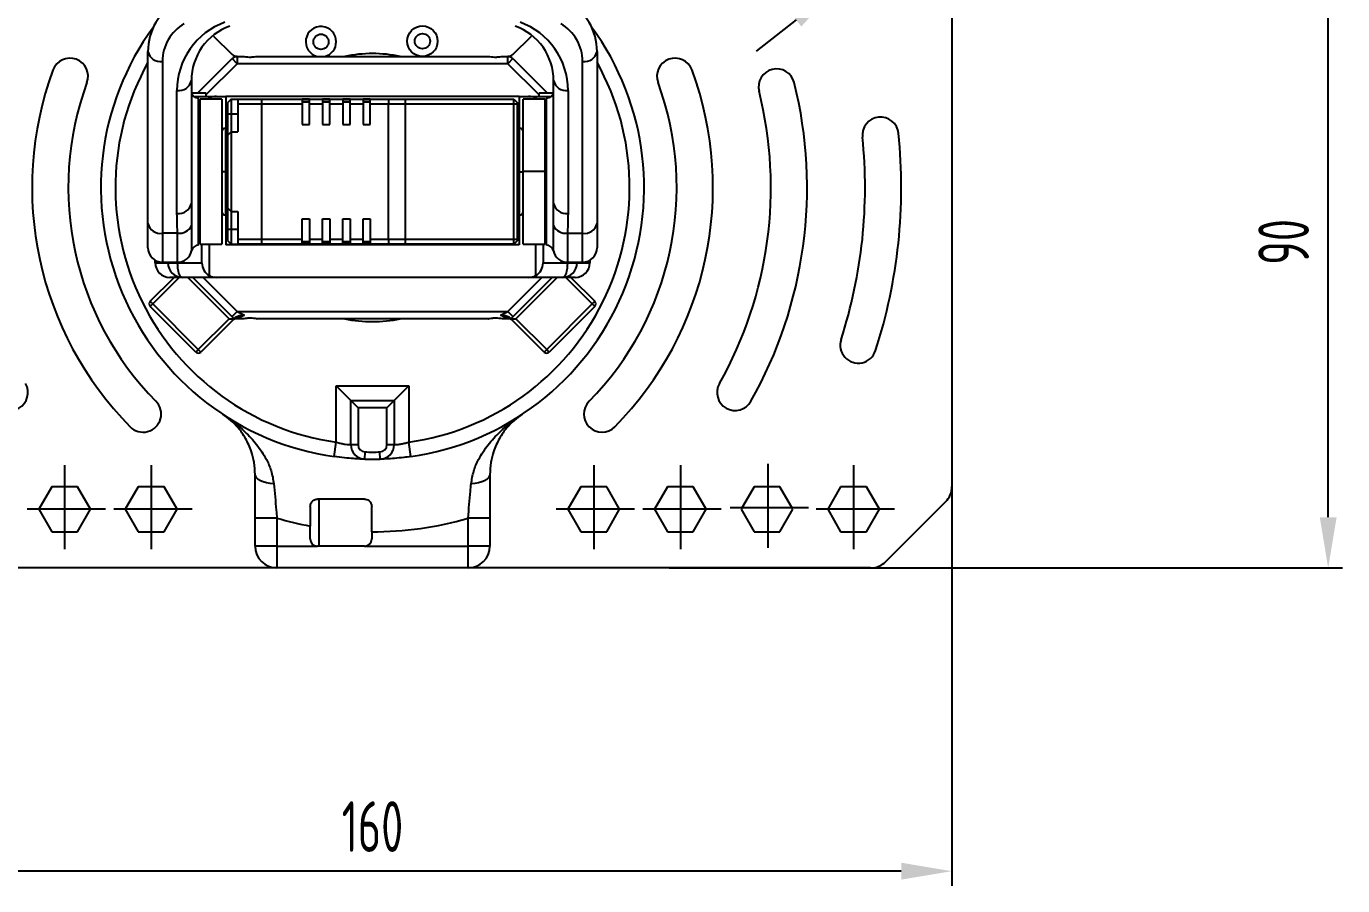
# Model space of a CAD drawing. Header units: millimetres. Extents: x 87 to 927, y 46 to 640.
# Drawn here: x 181.3 to 363.1, y 175.7 to 294.3 of the extents above; entities that cross this region are included whole.
import ezdxf

# ---------------------------------------------------------------- set-up
doc = ezdxf.new("R2010")
doc.units = ezdxf.units.MM
doc.header["$PDSIZE"] = -1
doc.linetypes.add('CENTER2', pattern=[28.575, 19.05, -3.175, 3.175, -3.175])
doc.layers.add('3中心线层', color=1, linetype='CENTER2')
doc.layers.add('7标注层', color=4, linetype='Continuous')
doc.styles.add('PC_TEXTSTYLE', font='ISOCP.SHX', dxfattribs={"width": 0.707, "bigfont": 'GBCBIG.SHX'})
doc.dimstyles.new('GB_DIAMETER', dxfattribs={"dimtxt": 3.5, "dimasz": 3.5, "dimexe": 1, "dimexo": 0, "dimgap": 1.5, "dimtad": 1, "dimjust": 4, "dimdsep": 46, "dimtxsty": 'PC_TEXTSTYLE', "dimcen": 0, "dimclrd": 256, "dimclrt": 3, "dimadec": 0, "dimazin": 2, "dimtp": 0.1, "dimtm": 0.1, "dimtfac": 0.71, "dimtdec": 3, "dimtmove": 0, "dimatfit": 2, "dimfxl": 1, "dimtfill": 1, "dimarcsym": 0})
doc.dimstyles.new('GB_LINEAR', dxfattribs={"dimtxt": 3.5, "dimasz": 3.5, "dimexe": 1, "dimexo": 0, "dimgap": 1.5, "dimtad": 1, "dimdsep": 46, "dimtxsty": 'PC_TEXTSTYLE', "dimcen": 0, "dimclrd": 256, "dimclrt": 3, "dimadec": 0, "dimazin": 2, "dimtp": 0.1, "dimtm": 0.1, "dimtfac": 0.71, "dimtdec": 3, "dimtmove": 0, "dimatfit": 3, "dimfxl": 1, "dimtfill": 1, "dimarcsym": 0})

# ---------------------------------------------------------------- blocks, each defined once
blk = doc.blocks.new('*D16')
at = {"layer": '7标注层', "lineweight": -2}
for p, q in [((338.54, 335.34), (303.47, 307.71)), ((293.1, 299.54), (297.97, 303.38)), ((287.6, 295.21), (282.1, 290.88))]:
    blk.add_line(p, q, dxfattribs=at)
at = {"layer": '7标注层'}
for points in [[(302.75, 308.63), (304.19, 306.8), (297.97, 303.38)], [(288.32, 294.3), (286.88, 296.13), (293.1, 299.54)]]:
    blk.add_solid(points, dxfattribs=at)
at = {"layer": 'Defpoints', "color": 0}
for p in [(297.97, 303.38), (293.1, 299.54)]:
    blk.add_point(p, dxfattribs=at)
at = {"layer": '7标注层', "color": 3, "insert": (324.21, 331.88), "char_height": 7, "attachment_point": 5, "rotation": 38.2282, "style": 'PC_TEXTSTYLE', "bg_fill": 3, "box_fill_scale": 1.1, "bg_fill_color": 257, "bg_fill_transparency": 0}
blk.add_mtext('16-∅6.2', dxfattribs=at)
blk = doc.blocks.new('*D18')
at = {"layer": '7标注层', "color": 0, "lineweight": -2}
for p, q in [((309.11, 264.56), (309.11, 175.7)), ((149.11, 258.71), (149.11, 175.7))]:
    blk.add_line(p, q, dxfattribs=at)
at = {"layer": '7标注层', "lineweight": -2}
blk.add_line((302.11, 177.7), (156.11, 177.7), dxfattribs=at)
at = {"layer": '7标注层'}
for points in [[(156.11, 178.87), (156.11, 176.54), (149.11, 177.7)], [(302.11, 176.54), (302.11, 178.87), (309.11, 177.7)]]:
    blk.add_solid(points, dxfattribs=at)
at = {"layer": 'Defpoints', "color": 0}
for p in [(309.11, 264.56), (149.11, 258.71), (149.11, 177.7)]:
    blk.add_point(p, dxfattribs=at)
at = {"layer": '7标注层', "color": 3, "insert": (229.11, 183.86), "char_height": 7, "attachment_point": 5, "style": 'PC_TEXTSTYLE', "bg_fill": 3, "box_fill_scale": 1.1, "bg_fill_color": 257, "bg_fill_transparency": 0}
blk.add_mtext('160', dxfattribs=at)
blk = doc.blocks.new('*D19')
at = {"layer": '7标注层', "color": 0, "lineweight": -2}
for p, q in [((280.05, 309.56), (363.05, 309.56)), ((270.09, 219.56), (363.05, 219.56))]:
    blk.add_line(p, q, dxfattribs=at)
at = {"layer": '7标注层', "lineweight": -2}
blk.add_line((361.05, 226.56), (361.05, 302.56), dxfattribs=at)
at = {"layer": '7标注层'}
for points in [[(362.22, 302.56), (359.89, 302.56), (361.05, 309.56)], [(359.89, 226.56), (362.22, 226.56), (361.05, 219.56)]]:
    blk.add_solid(points, dxfattribs=at)
at = {"layer": 'Defpoints', "color": 0}
for p in [(280.05, 309.56), (361.05, 309.56), (270.09, 219.56)]:
    blk.add_point(p, dxfattribs=at)
at = {"layer": '7标注层', "color": 3, "insert": (354.9, 264.56), "char_height": 7, "attachment_point": 5, "rotation": 90, "style": 'PC_TEXTSTYLE', "bg_fill": 3, "box_fill_scale": 1.1, "bg_fill_color": 257, "bg_fill_transparency": 0}
blk.add_mtext('90', dxfattribs=at)

msp = doc.modelspace()

# ---------------------------------------------------------------- linework, layer by layer
at = {"color": 7, "linetype": 'Continuous', "lineweight": 25}
for p, q in [((309.115, 298.319), (309.115, 230.804)), ((207.186, 292.99), (207.102, 293.066)), ((207.186, 292.99), (209.722, 290.455)), ((248.508, 290.455), (251.043, 292.99)), ((198.115, 267.12), (198.115, 290.843)), ((260.115, 290.843), (260.115, 267.12)), ((200.115, 289.483), (200.115, 265.76)), ((205.015, 285.162), (209.722, 289.869)), ((210.429, 289.162), (209.722, 289.869)), ((210.429, 290.162), (210.429, 289.162)), ((210.429, 290.162), (211.178, 290.162)), ((247.8, 289.162), (210.429, 289.162)), ((213.115, 290.162), (213.163, 290.162)), ((213.163, 290.162), (245.067, 290.162)), ((245.067, 290.162), (245.115, 290.162)), ((247.051, 290.162), (247.8, 290.162)), ((247.8, 289.162), (247.8, 290.162)), ((248.508, 289.869), (247.8, 289.162)), ((248.508, 289.869), (253.215, 285.162)), ((258.115, 265.76), (258.115, 289.483)), ((202.115, 268.51), (202.115, 285.471)), ((204.115, 286.831), (204.115, 269.871)), ((254.115, 269.871), (254.115, 286.831)), ((256.115, 285.471), (256.115, 268.51)), ((204.453, 284.662), (207.565, 284.662)), ((205.115, 264.112), (205.115, 284.412)), ((205.315, 264.262), (205.315, 284.262)), ((208.315, 284.262), (205.315, 284.262)), ((206.115, 285.162), (206.115, 284.662)), ((206.565, 284.394), (206.565, 284.262)), ((207.565, 284.662), (208.865, 284.662)), ((208.315, 284.262), (208.315, 264.262)), ((208.865, 284.662), (208.865, 280.262)), ((249.365, 284.662), (208.865, 284.662)), ((209.615, 284.262), (209.115, 283.762)), ((209.115, 283.762), (209.115, 282.262)), ((209.615, 284.262), (209.615, 282.262)), ((209.615, 284.262), (210.515, 284.262)), ((210.515, 284.262), (213.815, 284.262)), ((210.515, 284.262), (210.515, 283.562)), ((210.515, 283.562), (210.515, 279.762)), ((213.815, 283.562), (210.515, 283.562)), ((213.815, 283.562), (213.815, 284.262)), ((213.815, 284.262), (219.415, 284.262)), ((213.815, 264.962), (213.815, 283.562)), ((219.415, 283.562), (213.815, 283.562)), ((219.415, 284.262), (219.415, 283.562)), ((220.415, 284.262), (219.415, 284.262)), ((219.415, 284.012), (220.415, 284.012)), ((220.415, 283.912), (219.415, 283.912)), ((219.415, 283.912), (220.415, 283.912)), ((219.415, 283.562), (219.415, 280.762)), ((220.415, 284.262), (222.215, 284.262)), ((220.415, 283.562), (220.415, 284.262)), ((220.415, 280.762), (220.415, 283.562)), ((222.215, 283.562), (220.415, 283.562)), ((222.215, 284.262), (222.215, 283.562)), ((223.215, 284.262), (222.215, 284.262)), ((222.215, 284.012), (223.215, 284.012)), ((223.215, 283.912), (222.215, 283.912)), ((222.215, 283.912), (223.215, 283.912)), ((222.215, 283.562), (222.215, 280.762)), ((223.215, 284.262), (225.015, 284.262)), ((223.215, 283.562), (223.215, 284.262)), ((223.215, 280.762), (223.215, 283.562)), ((225.015, 283.562), (223.215, 283.562)), ((225.015, 284.262), (225.015, 283.562)), ((226.015, 284.262), (225.015, 284.262)), ((225.015, 284.012), (226.015, 284.012)), ((226.015, 283.912), (225.015, 283.912)), ((225.015, 283.912), (226.015, 283.912)), ((225.015, 283.562), (225.015, 280.762)), ((226.015, 284.262), (227.815, 284.262)), ((226.015, 283.562), (226.015, 284.262)), ((226.015, 280.762), (226.015, 283.562)), ((227.815, 283.562), (226.015, 283.562)), ((227.815, 284.262), (227.815, 283.562)), ((228.815, 284.262), (227.815, 284.262)), ((227.815, 284.012), (228.815, 284.012)), ((228.815, 283.912), (227.815, 283.912)), ((227.815, 283.912), (228.815, 283.912)), ((227.815, 283.562), (227.815, 280.762)), ((228.815, 284.262), (231.315, 284.262)), ((228.815, 283.562), (228.815, 284.262)), ((228.815, 280.762), (228.815, 283.562)), ((231.315, 283.562), (228.815, 283.562)), ((231.315, 284.262), (233.615, 284.262)), ((231.315, 284.262), (231.315, 283.562)), ((233.615, 283.562), (231.315, 283.562)), ((231.315, 264.962), (231.315, 283.562)), ((233.615, 284.262), (248.615, 284.262)), ((233.615, 284.262), (233.615, 283.562)), ((233.615, 283.562), (233.615, 264.962)), ((248.615, 283.562), (233.615, 283.562)), ((248.615, 284.262), (249.115, 283.762)), ((248.615, 264.962), (248.615, 283.562)), ((249.115, 283.562), (248.615, 283.562)), ((249.115, 283.562), (249.115, 283.762)), ((249.115, 264.962), (249.115, 283.562)), ((249.365, 284.662), (249.365, 280.262)), ((249.365, 284.662), (250.665, 284.662)), ((252.915, 284.262), (249.915, 284.262)), ((249.915, 274.316), (249.915, 284.262)), ((250.665, 284.662), (253.776, 284.662)), ((251.665, 284.262), (251.665, 284.394)), ((252.115, 284.662), (252.115, 285.162)), ((252.915, 284.262), (252.915, 274.316)), ((253.115, 264.112), (253.115, 284.412)), ((209.115, 282.262), (209.615, 282.262)), ((209.615, 282.262), (210.515, 282.262)), ((209.115, 280.262), (208.815, 280.262)), ((219.415, 280.762), (220.415, 280.762)), ((222.215, 280.762), (223.215, 280.762)), ((225.015, 280.762), (226.015, 280.762)), ((227.815, 280.762), (228.815, 280.762)), ((249.415, 280.262), (249.115, 280.262)), ((205.115, 279.262), (205.315, 279.262)), ((209.115, 279.262), (209.615, 279.762)), ((209.115, 279.262), (209.115, 269.262)), ((209.615, 279.762), (209.615, 268.762)), ((209.615, 279.762), (210.515, 279.762)), ((253.115, 279.262), (252.915, 279.262)), ((208.815, 274.262), (208.315, 274.262)), ((208.815, 274.262), (209.115, 274.262)), ((249.415, 274.262), (249.115, 274.262)), ((249.415, 274.262), (249.915, 274.262)), ((249.915, 264.262), (249.915, 274.316)), ((249.915, 274.316), (252.915, 274.316)), ((252.915, 274.316), (252.915, 264.262)), ((205.115, 269.262), (205.315, 269.262)), ((209.615, 268.762), (209.115, 269.262)), ((252.915, 269.262), (253.115, 269.262)), ((208.815, 268.262), (209.115, 268.262)), ((208.865, 268.262), (208.865, 264.162)), ((209.615, 268.762), (210.515, 268.762)), ((210.515, 268.762), (210.515, 264.962)), ((219.415, 267.762), (220.415, 267.762)), ((219.415, 264.962), (219.415, 267.762)), ((220.415, 267.762), (220.415, 264.962)), ((222.215, 267.762), (223.215, 267.762)), ((222.215, 264.962), (222.215, 267.762)), ((223.215, 267.762), (223.215, 264.962)), ((225.015, 267.762), (226.015, 267.762)), ((225.015, 264.962), (225.015, 267.762)), ((226.015, 267.762), (226.015, 264.962)), ((227.815, 267.762), (228.815, 267.762)), ((227.815, 264.962), (227.815, 267.762)), ((228.815, 267.762), (228.815, 264.962)), ((249.115, 268.262), (249.415, 268.262)), ((249.365, 268.262), (249.365, 264.162)), ((198.115, 263.762), (198.115, 267.12)), ((202.186, 265.76), (200.115, 265.76)), ((209.615, 266.262), (209.115, 266.262)), ((209.115, 266.262), (209.115, 264.762)), ((210.515, 266.262), (209.615, 266.262)), ((209.615, 266.262), (209.615, 264.262)), ((256.043, 265.76), (258.115, 265.76)), ((260.115, 267.12), (260.115, 263.762)), ((205.315, 264.262), (208.315, 264.262)), ((205.565, 261.662), (205.565, 264.262)), ((206.565, 264.262), (206.565, 259.93)), ((249.365, 264.162), (208.865, 264.162)), ((209.115, 264.762), (209.615, 264.262)), ((209.615, 264.262), (210.515, 264.262)), ((210.515, 264.962), (213.815, 264.962)), ((210.515, 264.962), (210.515, 264.262)), ((213.815, 264.262), (210.515, 264.262)), ((213.815, 264.262), (213.815, 264.962)), ((213.815, 264.962), (219.415, 264.962)), ((219.415, 264.262), (213.815, 264.262)), ((219.415, 264.262), (219.415, 264.962)), ((219.415, 264.612), (220.415, 264.612)), ((220.415, 264.512), (219.415, 264.512)), ((220.415, 264.262), (219.415, 264.262)), ((220.415, 264.962), (222.215, 264.962)), ((220.415, 264.962), (220.415, 264.262)), ((222.215, 264.262), (220.415, 264.262)), ((222.215, 264.262), (222.215, 264.962)), ((222.215, 264.612), (223.215, 264.612)), ((223.215, 264.512), (222.215, 264.512)), ((223.215, 264.262), (222.215, 264.262)), ((223.215, 264.962), (225.015, 264.962)), ((223.215, 264.962), (223.215, 264.262)), ((225.015, 264.262), (223.215, 264.262)), ((225.015, 264.262), (225.015, 264.962)), ((225.015, 264.612), (226.015, 264.612)), ((226.015, 264.512), (225.015, 264.512)), ((226.015, 264.262), (225.015, 264.262)), ((226.015, 264.962), (227.815, 264.962)), ((226.015, 264.962), (226.015, 264.262)), ((227.815, 264.262), (226.015, 264.262)), ((227.815, 264.262), (227.815, 264.962)), ((227.815, 264.612), (228.815, 264.612)), ((228.815, 264.512), (227.815, 264.512)), ((228.815, 264.262), (227.815, 264.262)), ((228.815, 264.962), (231.315, 264.962)), ((228.815, 264.962), (228.815, 264.262)), ((231.315, 264.262), (228.815, 264.262)), ((231.315, 264.962), (233.615, 264.962)), ((231.315, 264.962), (231.315, 264.262)), ((233.615, 264.262), (231.315, 264.262)), ((233.615, 264.962), (248.615, 264.962)), ((233.615, 264.962), (233.615, 264.262)), ((248.615, 264.262), (233.615, 264.262)), ((248.615, 264.962), (249.115, 264.962)), ((249.115, 264.762), (249.115, 264.962)), ((249.915, 264.262), (252.915, 264.262)), ((251.665, 259.93), (251.665, 264.262)), ((252.665, 264.262), (252.665, 261.662)), ((199.115, 261.662), (199.115, 262.03)), ((200.115, 261.762), (202.186, 261.762)), ((200.865, 261.662), (200.865, 261.762)), ((256.043, 261.762), (258.115, 261.762)), ((257.365, 261.762), (257.365, 261.662)), ((259.115, 262.03), (259.115, 261.662)), ((200.865, 261.662), (202.208, 261.662)), ((202.208, 261.662), (205.565, 261.662)), ((252.665, 261.662), (256.022, 261.662)), ((256.022, 261.662), (257.365, 261.662)), ((198.419, 256.366), (201.715, 259.662)), ((202.865, 259.662), (201.115, 259.662)), ((207.565, 259.662), (202.865, 259.662)), ((204.315, 259.662), (210.015, 253.962)), ((250.665, 259.662), (207.565, 259.662)), ((248.215, 253.962), (253.915, 259.662)), ((255.365, 259.662), (250.665, 259.662)), ((257.115, 259.662), (255.365, 259.662)), ((256.515, 259.662), (259.811, 256.366)), ((198.419, 256.366), (198.772, 256.012)), ((259.457, 256.012), (259.811, 256.366)), ((198.772, 256.012), (198.419, 255.659)), ((204.711, 249.366), (198.419, 255.659)), ((198.772, 256.012), (205.065, 249.719)), ((209.722, 254.255), (210.429, 254.962)), ((210.429, 254.962), (211.429, 254.462)), ((210.429, 254.962), (247.8, 254.962)), ((211.429, 254.462), (210.429, 253.962)), ((246.8, 254.462), (247.8, 254.962)), ((247.8, 253.962), (246.8, 254.462)), ((247.8, 254.962), (248.508, 254.255)), ((253.164, 249.719), (259.457, 256.012)), ((259.811, 255.659), (253.518, 249.366)), ((259.811, 255.659), (259.457, 256.012)), ((205.065, 249.719), (209.308, 253.962)), ((210.015, 253.962), (205.419, 249.366)), ((209.308, 253.962), (210.015, 253.962)), ((211.178, 253.962), (210.429, 253.962)), ((213.115, 253.962), (213.163, 253.962)), ((245.067, 253.962), (213.163, 253.962)), ((245.067, 253.962), (245.115, 253.962)), ((247.8, 253.962), (247.051, 253.962)), ((248.215, 253.962), (248.922, 253.962)), ((252.811, 249.366), (248.215, 253.962)), ((248.922, 253.962), (253.164, 249.719)), ((204.711, 249.366), (205.065, 249.719)), ((205.065, 249.719), (205.419, 249.366)), ((252.811, 249.366), (253.164, 249.719)), ((253.164, 249.719), (253.518, 249.366)), ((224.115, 244.682), (226.115, 242.682)), ((224.115, 236.916), (224.115, 244.682)), ((224.115, 244.682), (234.115, 244.682)), ((232.115, 242.682), (234.115, 244.682)), ((234.115, 244.682), (234.115, 236.916)), ((226.115, 236.576), (226.115, 242.682)), ((227.115, 241.682), (226.115, 242.682)), ((226.115, 242.682), (232.115, 242.682)), ((231.115, 241.682), (232.115, 242.682)), ((232.115, 242.682), (232.115, 236.576)), ((227.115, 241.682), (227.115, 236.576)), ((231.115, 241.682), (227.115, 241.682)), ((231.115, 236.576), (231.115, 241.682)), ((223.833, 234.936), (224.115, 236.916)), ((227.115, 236.576), (226.115, 236.576)), ((232.115, 236.576), (231.115, 236.576)), ((234.396, 234.936), (234.115, 236.916)), ((228.058, 234.577), (228.087, 235.576)), ((230.171, 234.577), (230.143, 235.576)), ((184.823, 230.762), (183.033, 227.662)), ((188.402, 230.762), (184.823, 230.762)), ((190.192, 227.662), (188.402, 230.762)), ((196.782, 230.762), (194.992, 227.662)), ((200.361, 230.762), (196.782, 230.762)), ((202.151, 227.662), (200.361, 230.762)), ((221.745, 222.562), (221.745, 229.062)), ((257.868, 230.762), (256.078, 227.662)), ((261.447, 230.762), (257.868, 230.762)), ((263.237, 227.662), (261.447, 230.762)), ((269.827, 230.762), (268.037, 227.662)), ((273.407, 230.762), (269.827, 230.762)), ((275.196, 227.662), (273.407, 230.762)), ((281.786, 230.762), (279.996, 227.662)), ((285.366, 230.762), (281.786, 230.762)), ((287.156, 227.662), (285.366, 230.762)), ((293.745, 230.762), (291.956, 227.662)), ((297.325, 230.762), (293.745, 230.762)), ((299.115, 227.662), (297.325, 230.762)), ((183.033, 227.662), (184.823, 224.562)), ((188.402, 224.562), (190.192, 227.662)), ((194.992, 227.662), (196.782, 224.562)), ((200.361, 224.562), (202.151, 227.662)), ((256.078, 227.662), (257.868, 224.562)), ((261.447, 224.562), (263.237, 227.662)), ((268.037, 227.662), (269.827, 224.562)), ((273.407, 224.562), (275.196, 227.662)), ((279.996, 227.662), (281.786, 224.562)), ((285.366, 224.562), (287.156, 227.662)), ((291.956, 227.662), (293.745, 224.562)), ((297.325, 224.562), (299.115, 227.662)), ((299.993, 220.441), (308.236, 228.683)), ((215.915, 226.433), (212.915, 226.433)), ((212.915, 222.562), (212.915, 226.433)), ((215.915, 226.433), (215.915, 222.562)), ((220.515, 223.562), (220.515, 225.347)), ((245.315, 226.433), (242.315, 226.433)), ((242.315, 222.562), (242.315, 226.433)), ((245.315, 226.433), (245.315, 222.562)), ((184.823, 224.562), (188.402, 224.562)), ((196.782, 224.562), (200.361, 224.562)), ((229.015, 224.562), (229.015, 223.562)), ((257.868, 224.562), (261.447, 224.562)), ((269.827, 224.562), (273.407, 224.562)), ((281.786, 224.562), (285.366, 224.562)), ((293.745, 224.562), (297.325, 224.562)), ((215.915, 222.562), (212.915, 222.562)), ((215.915, 222.562), (221.515, 222.562)), ((215.915, 222.562), (215.915, 219.562)), ((228.015, 222.562), (221.515, 222.562)), ((228.015, 222.562), (242.315, 222.562)), ((245.315, 222.562), (242.315, 222.562)), ((242.315, 219.562), (242.315, 222.562)), ((215.915, 219.562), (160.357, 219.562)), ((242.315, 219.562), (215.915, 219.562)), ((297.872, 219.562), (242.315, 219.562))]:
    msp.add_line(p, q, dxfattribs=at)
at = {"color": 8, "linetype": 'Continuous', "lineweight": 25}
for p, q in [((210.429, 289.162), (206.115, 284.848)), ((252.115, 284.848), (247.8, 289.162)), ((205.315, 282.662), (205.115, 282.662)), ((253.115, 282.662), (252.915, 282.662)), ((208.815, 280.262), (208.815, 274.262)), ((249.415, 274.262), (249.415, 280.262)), ((208.815, 274.262), (208.815, 268.262)), ((249.415, 268.262), (249.415, 274.262)), ((253.115, 274.289), (252.915, 274.289)), ((200.115, 265.76), (200.115, 261.762)), ((202.186, 261.762), (202.186, 265.76)), ((204.138, 266.826), (204.138, 263.329)), ((254.091, 263.329), (254.091, 266.826)), ((256.043, 265.76), (256.043, 261.762)), ((258.115, 261.762), (258.115, 265.76)), ((202.208, 261.762), (202.208, 261.662)), ((256.022, 261.662), (256.022, 261.762)), ((199.115, 261.662), (200.865, 261.662)), ((257.365, 261.662), (259.115, 261.662)), ((202.422, 259.662), (198.772, 256.012)), ((209.308, 253.962), (203.608, 259.662)), ((205.729, 259.662), (210.429, 254.962)), ((247.8, 254.962), (252.5, 259.662)), ((254.622, 259.662), (248.922, 253.962)), ((259.457, 256.012), (255.808, 259.662))]:
    msp.add_line(p, q, dxfattribs=at)
at = {"color": 7, "linetype": 'Continuous', "lineweight": 25, "flags": 128}
for points in [[(249.115, 264.762), (248.835, 264.482), (248.615, 264.262)], [(202.865, 259.662), (202.736, 259.7), (202.613, 259.814), (202.5, 259.999), (202.4, 260.248), (202.318, 260.551), (202.258, 260.896), (202.22, 261.272), (202.208, 261.662)], [(256.022, 261.662), (256.009, 261.272), (255.972, 260.896), (255.911, 260.551), (255.829, 260.248), (255.73, 259.999), (255.616, 259.814), (255.493, 259.7), (255.365, 259.662)], [(215.496, 231.185), (214.974, 231.236), (214.483, 231.326), (214.036, 231.452), (213.65, 231.609), (213.336, 231.792), (213.105, 231.997), (212.963, 232.215), (212.915, 232.441)], [(245.315, 232.441), (245.267, 232.215), (245.125, 231.997), (244.893, 231.792), (244.579, 231.609), (244.193, 231.452), (243.747, 231.326), (243.255, 231.236), (242.733, 231.185)]]:
    msp.add_lwpolyline(points, dxfattribs=at)
at = {"color": 7, "linetype": 'Continuous', "lineweight": 25}
for centre, radius in [((222.005, 292.199), 1.05), ((236.005, 292.275), 2.1), ((236.005, 292.275), 1.05)]:
    msp.add_circle(centre, radius, dxfattribs=at)
for centre, radius, start, end in [((206.115, 290.843), 8, 120, 180), ((252.115, 290.843), 8, 0, 60), ((206.115, 289.483), 6, 120, 180), ((212.115, 285.471), 10, 109.67939, 180), ((246.115, 285.471), 10, 0, 70.32061), ((252.115, 289.483), 6, 0, 60), ((229.115, 272.062), 37.5, 143.7728, 261.90325), ((212.115, 286.831), 8, 109.67939, 180), ((222.005, 292.199), 2.1, 0, 255.90023), ((229.115, 272.062), 37.5, 278.09675, 36.2272), ((246.115, 286.831), 8, 0, 70.32061), ((199.846, 291.238), 1.776, 192.85506, 278.70337), ((222.005, 292.199), 2.1, 284.09977, 0), ((258.383, 291.238), 1.776, 261.29663, 347.14494), ((187.351, 287.425), 2.5, 339.80367, 159.80367), ((210.429, 291.162), 1, 225, 270), ((210.429, 289.162), 1, 90, 135), ((247.8, 291.162), 1, 270, 315), ((247.8, 289.162), 1, 45, 90), ((270.879, 287.425), 2.5, 20.19633, 200.19633), ((229.115, 272.062), 47, 159.80367, 224.61834), ((229.115, 272.062), 47, 315.38166, 20.19633), ((284.91, 285.958), 2.5, 13.98493, 193.98493), ((229.115, 272.062), 42, 159.80367, 224.61834), ((202.383, 287.226), 1.776, 261.29663, 347.14494), ((205.115, 285.412), 1, 180, 270), ((253.115, 285.412), 1, 270, 0), ((255.846, 287.226), 1.776, 192.85506, 278.70337), ((229.115, 272.062), 42, 315.38166, 20.19633), ((229.115, 272.062), 55, 330.54981, 13.98493), ((229.115, 272.062), 60, 330.54981, 13.98493), ((207.565, 282.662), 2, 120, 126.8699), ((207.565, 282.662), 2, 90, 120), ((250.665, 282.662), 2, 60, 90), ((250.665, 282.662), 2, 53.1301, 60), ((299.242, 279.305), 2.5, 5.89696, 185.89696), ((208.815, 279.762), 0.5, 90, 180), ((249.415, 279.762), 0.5, 0, 90), ((229.115, 272.062), 68, 342.04806, 5.89696), ((229.115, 272.062), 73, 342.04806, 5.89696), ((202.383, 270.266), 1.776, 261.29663, 347.14494), ((255.846, 270.266), 1.776, 192.85506, 278.70337), ((208.815, 268.762), 0.5, 180, 270), ((249.415, 268.762), 0.5, 270, 0), ((199.846, 267.516), 1.776, 192.85506, 278.70337), ((202.378, 267.73), 1.979, 264.42592, 332.81947), ((255.851, 267.73), 1.979, 207.18053, 275.57408), ((258.383, 267.516), 1.776, 261.29663, 347.14494), ((200.115, 263.762), 2, 180, 270), ((205.115, 263.112), 1, 90, 167.48667), ((253.115, 263.112), 1, 12.51333, 90), ((258.115, 263.762), 2, 270, 0), ((202.186, 263.762), 2, 270, 347.48667), ((256.043, 263.762), 2, 192.51333, 270), ((201.115, 261.662), 2, 180, 270), ((202.865, 261.662), 2, 180, 270), ((207.565, 261.662), 2, 180, 240), ((207.565, 261.662), 2, 240, 270), ((250.665, 261.662), 2, 270, 300), ((250.665, 261.662), 2, 300, 0), ((255.365, 261.662), 2, 270, 0), ((257.115, 261.662), 2, 270, 0), ((198.772, 256.012), 0.5, 135, 225), ((259.457, 256.012), 0.5, 315, 45), ((210.429, 252.962), 1, 90, 135), ((247.8, 252.962), 1, 45, 90), ((296.182, 250.332), 2.5, 162.04806, 342.04806), ((205.065, 249.719), 0.5, 225, 315), ((253.164, 249.719), 0.5, 225, 315), ((179.045, 243.791), 2.5, 209.45019, 29.45019), ((279.185, 243.791), 2.5, 150.54981, 330.54981), ((197.44, 240.806), 2.5, 224.61834, 44.61834), ((260.79, 240.806), 2.5, 135.38166, 315.38166), ((228.115, 236.576), 2, 180, 268.38582), ((228.115, 236.576), 1, 180, 268.38582), ((230.115, 236.576), 1, 271.61418, 0), ((230.115, 236.576), 2, 271.61418, 0), ((229.115, 272.062), 37.5, 268.38582, 271.61418), ((229.115, 272.062), 36.5, 268.38582, 271.61418), ((306.115, 230.804), 3, 315, 0), ((229.115, 272.062), 47.5, 253.8654, 259.56892), ((229.115, 272.062), 47.5, 269.87938, 286.1346), ((221.515, 223.562), 1, 180, 270), ((228.015, 223.562), 1, 270, 0), ((215.915, 222.562), 3, 180, 270), ((242.315, 222.562), 3, 270, 0), ((297.872, 222.562), 3, 270, 315)]:
    msp.add_arc(centre, radius, start, end, dxfattribs=at)
at = {"color": 8, "linetype": 'Continuous', "lineweight": 25}
for radius, start, end in [(35.5, 150.83729, 261.90325), (18.5, 78.06376, 101.93624), (35.5, 278.09675, 29.16271), (18.5, 258.06376, 281.93624)]:
    msp.add_arc((229.115, 272.062), radius, start, end, dxfattribs=at)
at = {"color": 7, "linetype": 'Continuous', "lineweight": 25}
for points, knots in [([(211.178, 290.162), (211.317, 290.151), (211.586, 290.13), (212.081, 290.077), (212.568, 290.102), (212.932, 290.154), (213.109, 290.16), (213.163, 290.162)], [0, 0, 0, 0, 0.2349611, 0.4570938, 0.6843993, 0.9041518, 1, 1, 1, 1]), ([(245.067, 290.162), (245.205, 290.151), (245.475, 290.13), (245.969, 290.077), (246.457, 290.102), (246.82, 290.154), (246.997, 290.16), (247.051, 290.162)], [0, 0, 0, 0, 0.2349611, 0.4570938, 0.6843993, 0.9041518, 1, 1, 1, 1]), ([(204.157, 285.162), (204.357, 285.162), (204.935, 285.162), (205.631, 285.162), (206.063, 285.162), (206.102, 285.162), (206.115, 285.162)], [0, 0, 0, 0, 0.1730977, 0.5012689, 0.8295967, 1, 1, 1, 1]), ([(252.115, 285.162), (252.162, 285.162), (252.253, 285.162), (252.921, 285.162), (253.548, 285.162), (254, 285.162), (254.064, 285.162)], [0, 0, 0, 0, 0.3280672, 0.6244503, 0.9468683, 1, 1, 1, 1]), ([(209.115, 282.262), (209.115, 281.869), (209.115, 281.083), (209.115, 280.091), (209.115, 279.397), (209.115, 279.307), (209.115, 279.262)], [0, 0, 0, 0, 0.2500001, 0.5000002, 0.7500001, 1, 1, 1, 1]), ([(204.115, 269.871), (204.12, 269.3), (204.13, 268.223), (204.136, 267.273), (204.138, 266.826)], [0, 0, 0, 0, 0.5296221, 1, 1, 1, 1]), ([(209.115, 269.262), (209.115, 269.217), (209.115, 269.127), (209.115, 268.433), (209.115, 267.441), (209.115, 266.655), (209.115, 266.262)], [0, 0, 0, 0, 0.2500001, 0.5000002, 0.7500001, 1, 1, 1, 1]), ([(254.091, 266.826), (254.093, 267.215), (254.098, 268.161), (254.109, 269.237), (254.115, 269.871)], [0, 0, 0, 0, 0.4106149, 1, 1, 1, 1]), ([(202.186, 265.76), (202.18, 266.127), (202.163, 267.044), (202.133, 267.96), (202.115, 268.51)], [0, 0, 0, 0, 0.3998245, 1, 1, 1, 1]), ([(256.115, 268.51), (256.096, 267.96), (256.066, 267.044), (256.05, 266.127), (256.043, 265.76)], [0, 0, 0, 0, 0.6001755, 1, 1, 1, 1]), ([(210.201, 254.148), (210.257, 254.192), (210.371, 254.281), (210.698, 254.396), (211.059, 254.452), (211.331, 254.462), (211.427, 254.462), (211.429, 254.462)], [0, 0, 0, 0, 0.2095917, 0.417617, 0.7929496, 0.9961593, 1, 1, 1, 1]), ([(246.8, 254.462), (246.802, 254.462), (246.895, 254.462), (247.165, 254.452), (247.525, 254.398), (247.856, 254.283), (247.971, 254.193), (248.029, 254.148)], [0, 0, 0, 0, 0.0038409, 0.1995873, 0.5780506, 0.788208, 1, 1, 1, 1]), ([(210.201, 254.148), (210.152, 254.1), (210.056, 254.003), (210.017, 253.964), (210.015, 253.962), (210.015, 253.962)], [0, 0, 0, 0, 0.4568859, 0.9137309, 1, 1, 1, 1]), ([(213.163, 253.962), (213.024, 253.973), (212.754, 253.994), (212.26, 254.047), (211.773, 254.022), (211.409, 253.97), (211.232, 253.964), (211.178, 253.962)], [0, 0, 0, 0, 0.2349611, 0.4570938, 0.6843993, 0.9041518, 1, 1, 1, 1]), ([(247.051, 253.962), (246.913, 253.973), (246.643, 253.994), (246.149, 254.047), (245.661, 254.022), (245.298, 253.97), (245.121, 253.964), (245.067, 253.962)], [0, 0, 0, 0, 0.2349611, 0.4570938, 0.6843993, 0.9041518, 1, 1, 1, 1]), ([(248.215, 253.962), (248.207, 253.97), (248.191, 253.986), (248.101, 254.075), (248.039, 254.138), (248.029, 254.148)], [0, 0, 0, 0, 0.457417, 0.91484, 1, 1, 1, 1]), ([(208.43, 240.782), (208.435, 240.779), (209.531, 240.054), (211.18, 238.762), (213.167, 236.63), (214.369, 234.827), (215.189, 233), (215.393, 231.796), (215.496, 231.185)], [0, 0, 0, 0, 0.00137247, 0.33606562, 0.53278383, 0.73269388, 0.86424311, 1, 1, 1, 1]), ([(212.915, 232.441), (212.884, 233.017), (212.823, 234.171), (212.364, 235.853), (211.629, 237.476), (210.635, 238.862), (209.568, 239.951), (208.826, 240.521), (208.434, 240.78), (208.43, 240.782)], [0, 0, 0, 0, 0.1356211, 0.2716649, 0.4697812, 0.6682917, 0.8328537, 0.9985162, 1, 1, 1, 1]), ([(242.733, 231.185), (242.832, 231.775), (243.034, 232.98), (243.843, 234.796), (245.053, 236.618), (247.039, 238.754), (248.698, 240.054), (249.794, 240.779), (249.799, 240.782)], [0, 0, 0, 0, 0.1310368, 0.2673113, 0.4635638, 0.6639386, 0.9986275, 1, 1, 1, 1]), ([(249.799, 240.782), (249.795, 240.78), (249.404, 240.521), (248.662, 239.951), (247.594, 238.862), (246.6, 237.476), (245.866, 235.853), (245.406, 234.171), (245.345, 233.017), (245.315, 232.441)], [0, 0, 0, 0, 0.0014838, 0.1671463, 0.3317083, 0.5302188, 0.7283351, 0.8643789, 1, 1, 1, 1]), ([(224.115, 236.916), (224.338, 236.857), (224.782, 236.741), (225.385, 236.642), (225.838, 236.593), (226.08, 236.578), (226.105, 236.576), (226.115, 236.576)], [0, 0, 0, 0, 0.2180791, 0.4334725, 0.6461964, 0.8583652, 1, 1, 1, 1]), ([(232.115, 236.576), (232.137, 236.577), (232.181, 236.579), (232.526, 236.605), (233.033, 236.67), (233.597, 236.776), (233.965, 236.875), (234.115, 236.916)], [0, 0, 0, 0, 0.2125281, 0.4251955, 0.6383418, 0.8529817, 1, 1, 1, 1]), ([(228.058, 234.577), (228.037, 234.577), (227.984, 234.579), (227.469, 234.595), (226.509, 234.647), (225.244, 234.751), (224.305, 234.874), (223.833, 234.936)], [0, 0, 0, 0, 0.1387832, 0.3482197, 0.5613293, 0.7795134, 1, 1, 1, 1]), ([(234.396, 234.936), (234.08, 234.893), (233.299, 234.788), (232.117, 234.676), (231.047, 234.608), (230.313, 234.58), (230.218, 234.578), (230.171, 234.577)], [0, 0, 0, 0, 0.1484049, 0.3660675, 0.580627, 0.7915531, 1, 1, 1, 1]), ([(212.915, 226.433), (212.915, 226.903), (212.915, 228.159), (212.915, 230.209), (212.915, 231.69), (212.915, 232.441)], [0, 0, 0, 0, 0.2274939, 0.6082455, 1, 1, 1, 1]), ([(215.496, 231.185), (215.609, 229.987), (215.756, 228.436), (215.885, 226.804), (215.915, 226.433)], [0, 0, 0, 0, 0.7725378, 1, 1, 1, 1]), ([(242.315, 226.433), (242.418, 227.699), (242.553, 229.339), (242.7, 230.841), (242.733, 231.185)], [0, 0, 0, 0, 0.7714824, 1, 1, 1, 1]), ([(245.315, 232.441), (245.315, 232.009), (245.315, 230.854), (245.315, 228.839), (245.315, 227.243), (245.315, 226.433)], [0, 0, 0, 0, 0.22749527, 0.60823702, 1, 1, 1, 1]), ([(220.515, 228.062), (220.527, 228.179), (220.551, 228.413), (220.736, 228.721), (221.008, 228.948), (221.289, 229.051), (221.461, 229.059), (221.515, 229.062)], [0, 0, 0, 0, 0.225349, 0.4505443, 0.6787676, 0.900657, 1, 1, 1, 1]), ([(228.015, 229.062), (226.209, 229.062), (224.04, 229.062), (221.877, 229.062), (221.515, 229.062)], [0, 0, 0, 0, 0.83275694, 1, 1, 1, 1]), ([(228.015, 229.062), (228.118, 229.052), (228.325, 229.034), (228.604, 228.888), (228.831, 228.668), (228.985, 228.383), (229.005, 228.167), (229.015, 228.062)], [0, 0, 0, 0, 0.1892205, 0.3780994, 0.5760947, 0.7942879, 1, 1, 1, 1]), ([(220.515, 228.062), (220.515, 228.006), (220.515, 227.24), (220.515, 226.324), (220.515, 225.468), (220.515, 225.347)], [0, 0, 0, 0, 0.06374347, 0.86696319, 1, 1, 1, 1]), ([(229.015, 224.562), (229.015, 224.964), (229.015, 226.157), (229.015, 227.303), (229.015, 228.062)], [0, 0, 0, 0, 0.3373635, 1, 1, 1, 1])]:
    msp.add_open_spline(points, degree=3, knots=knots, dxfattribs=at)
for points in [[(248.615, 283.562), (248.615, 283.654), (248.615, 283.837), (248.615, 284.068), (248.615, 284.23), (248.615, 284.251), (248.615, 284.262)], [(209.615, 282.262), (209.615, 281.934), (209.615, 281.279), (209.615, 280.453), (209.615, 279.875), (209.615, 279.799), (209.615, 279.762)], [(209.615, 268.762), (209.615, 268.724), (209.615, 268.649), (209.615, 268.071), (209.615, 267.245), (209.615, 266.589), (209.615, 266.262)], [(248.615, 264.262), (248.615, 264.272), (248.615, 264.293), (248.615, 264.455), (248.615, 264.687), (248.615, 264.87), (248.615, 264.962)]]:
    msp.add_open_spline(points, degree=3, dxfattribs=at)
at = {"layer": '3中心线层'}
for p, q in [((186.613, 233.733), (186.613, 222.153)), ((198.572, 233.733), (198.572, 222.153)), ((259.658, 233.733), (259.658, 222.153)), ((271.617, 233.733), (271.617, 222.153)), ((283.689, 233.93), (283.689, 222.349)), ((295.535, 233.733), (295.535, 222.153)), ((192.245, 227.662), (181.427, 227.662)), ((204.204, 227.662), (193.386, 227.662)), ((265.29, 227.662), (254.472, 227.662)), ((277.249, 227.662), (266.431, 227.662)), ((289.322, 227.858), (278.503, 227.858)), ((301.167, 227.662), (290.349, 227.662))]:
    msp.add_line(p, q, dxfattribs=at)

# ---------------------------------------------------------------- next in the draw order: dimensions: what is measured, and where the dimension line sits
at = {"layer": '7标注层'}
dim = msp.add_diameter_dim_2p(p1=(293.1, 299.544), p2=(297.97, 303.38), text='16-<>', dimstyle='GB_DIAMETER', override={"dimscale": 2, "dimgap": 1.5, "dimtad": 1, "dimjust": 4, "dimtih": 0, "dimtoh": 0, "dimdec": 2, "dimlfac": 1, "dimpost": '', "dimcen": 0, "dimse1": 0, "dimse2": 0, "dimsd1": 0, "dimsd2": 0, "dimtix": 0, "dimtofl": 1, "dimatfit": 0, "dimtvp": 0.1}, dxfattribs=at)
dim.commit()
dim.dimension.update_dxf_attribs({"geometry": '*D16', "text_midpoint": (328.018, 327.049), "dimtype": 163})
dim = msp.add_linear_dim(base=(149.115, 177.703), p1=(309.115, 264.562), p2=(149.115, 258.707), dimstyle='GB_LINEAR', override={"dimscale": 2, "dimgap": 1.5, "dimtad": 1, "dimjust": 0, "dimdec": 2, "dimlfac": 1, "dimse1": 0, "dimse2": 0, "dimsd1": 0, "dimsd2": 0, "dimclrd": 256, "dimclre": 0, "dimtofl": 1, "dimtvp": 0.1}, dxfattribs=at)
dim.commit()
dim.dimension.update_dxf_attribs({"geometry": '*D18', "text_midpoint": (229.115, 183.856)})

# ---------------------------------------------------------------- next in the draw order: dimensions: what is measured, and where the dimension line sits
dim = msp.add_linear_dim(base=(361.052, 309.562), p1=(270.093, 219.562), p2=(280.05, 309.562), angle=90, dimstyle='GB_LINEAR', override={"dimscale": 2, "dimgap": 1.5, "dimtad": 1, "dimjust": 0, "dimdec": 2, "dimlfac": 1, "dimse1": 0, "dimse2": 0, "dimsd1": 0, "dimsd2": 0, "dimclrd": 256, "dimclre": 0, "dimtofl": 1, "dimtvp": 0.1}, dxfattribs=at)
dim.commit()
dim.dimension.update_dxf_attribs({"geometry": '*D19', "text_midpoint": (354.899, 264.562)})

doc.saveas('drawing.dxf')
